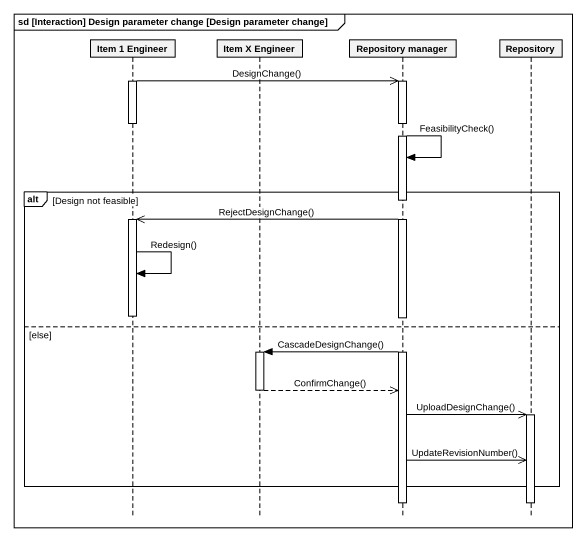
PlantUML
@startuml
mainframe sd [Interaction] Design parameter change [Design parameter change]
hide footbox
participant "Item 1 Engineer" as Item_1_Engineer
participant "Item X Engineer" as Item_X_Engineer
participant "Repository manager" as Repository_manager
participant Repository

activate Item_1_Engineer
Item_1_Engineer ->> Repository_manager : DesignChange()
activate Repository_manager
deactivate Item_1_Engineer
Repository_manager -> Repository_manager : FeasibilityCheck()
alt Design not feasible
  Repository_manager ->> Item_1_Engineer : RejectDesignChange()
  activate Item_1_Engineer
  Item_1_Engineer -> Item_1_Engineer : Redesign()
  deactivate Item_1_Engineer
else else
  Repository_manager -> Item_X_Engineer : CascadeDesignChange()
  activate Item_X_Engineer
  Item_X_Engineer -->> Repository_manager : ConfirmChange()
  deactivate Item_X_Engineer
  Repository_manager ->> Repository : UploadDesignChange()
  activate Repository
  Repository_manager ->> Repository : UpdateRevisionNumber()
end
deactivate Repository
deactivate Repository_manager
@enduml
